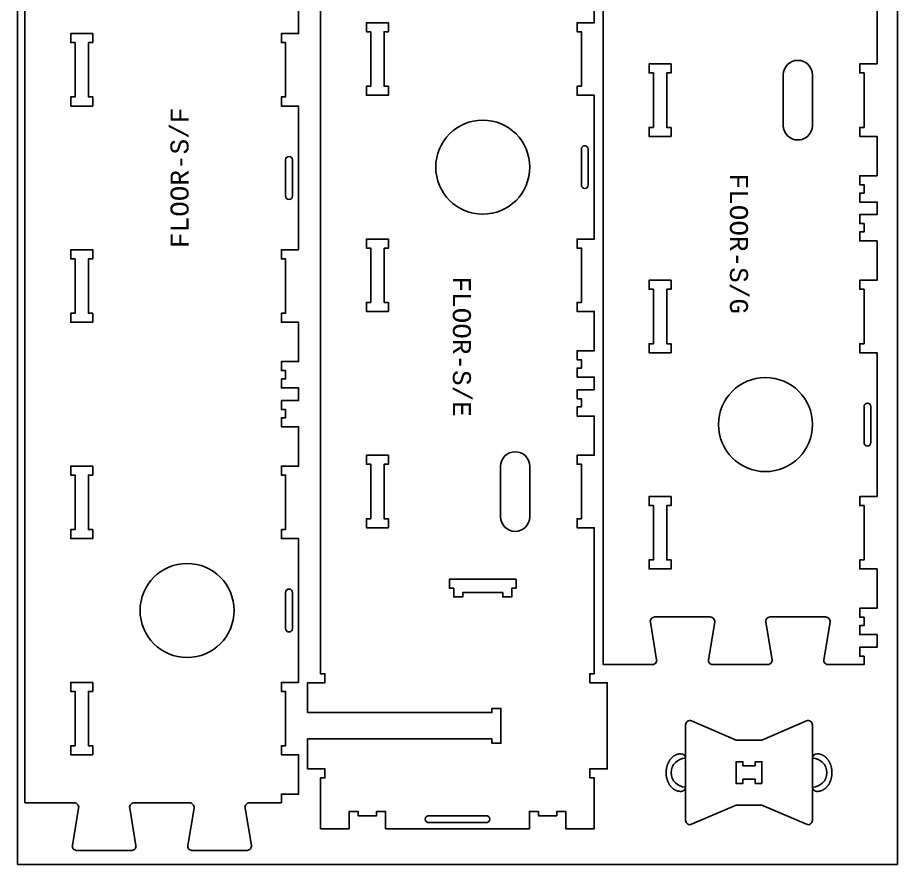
# Model space of a CAD drawing. Extents: x -30 to 12678, y 0 to 23683.
# Drawn here: x 3643 to 4863, y 1291 to 2466 of the extents above; entities that cross this region are included whole.
import ezdxf

# ---------------------------------------------------------------- set-up
doc = ezdxf.new("R2010")
doc.units = 0
for name, color, linetype in [('0_SHEET_SPRUCEPLY_2440X122', 1, 'CONTINUOUS'), ('1_ANYTOOL_1MMDEEP_LABELS_S', 2, 'CONTINUOUS'), ('3_ANYTOOL_CUTTHROUGH_INSID', 4, 'CONTINUOUS'), ('4_ANYTOOL_CUTTHROUGH_OUTSI', 5, 'CONTINUOUS'), ('5_ANYTOOL_HALF_MILL_9MM_IN', 3, 'CONTINUOUS')]:
    doc.layers.add(name, color=color, linetype=linetype)
doc.styles.add('MONOTXT_REGULAR', font='')
doc.styles.get('MONOTXT_REGULAR').set_extended_font_data('Monotxt')

msp = doc.modelspace()

# ---------------------------------------------------------------- linework, layer by layer
at = {"layer": '0_SHEET_SPRUCEPLY_2440X122'}
msp.add_lwpolyline([(3643, 1290.9), (4863, 1290.9), (4863, 3730.9), (3643, 3730.9)], close=True, dxfattribs=at)
at = {"layer": '3_ANYTOOL_CUTTHROUGH_INSID'}
for points in [[(4127, 2357.9), (4157.2, 2357.9), (4157.2, 2370.4), (4151.2, 2370.4), (4151.2, 2445.9), (4157.2, 2445.9), (4157.2, 2458.4), (4126.7, 2458.4), (4126.7, 2445.9), (4132.7, 2445.9), (4132.7, 2370.4), (4126.7, 2370.4), (4126.7, 2357.9)], [(3717, 2342.9), (3747.2, 2342.9), (3747.2, 2355.4), (3741.2, 2355.4), (3741.2, 2430.9), (3747.2, 2430.9), (3747.2, 2443.4), (3716.7, 2443.4), (3716.7, 2430.9), (3722.7, 2430.9), (3722.7, 2355.4), (3716.7, 2355.4), (3716.7, 2342.9)], [(4549.2, 2313.2), (4549.2, 2300.7), (4518.7, 2300.7), (4518.7, 2313.2), (4524.7, 2313.2), (4524.7, 2388.7), (4518.7, 2388.7), (4518.7, 2401.2), (4549.2, 2401.2), (4549.2, 2388.7), (4543.2, 2388.7), (4543.2, 2313.2)], [(4151.2, 2145.9), (4157.2, 2145.9), (4157.2, 2158.4), (4126.7, 2158.4), (4126.7, 2145.9), (4132.7, 2145.9), (4132.7, 2070.4), (4126.7, 2070.4), (4126.7, 2057.9), (4157.2, 2057.9), (4157.2, 2070.4), (4151.2, 2070.4)], [(3747, 2143.4), (3716.7, 2143.4), (3716.7, 2130.9), (3722.7, 2130.9), (3722.7, 2055.4), (3716.7, 2055.4), (3716.7, 2042.9), (3747.2, 2042.9), (3747.2, 2055.4), (3741.2, 2055.4), (3741.2, 2130.9), (3747.2, 2130.9), (3747.2, 2143.4)], [(4543.2, 2013.2), (4549.2, 2013.2), (4549.2, 2000.7), (4518.7, 2000.7), (4518.7, 2013.2), (4524.7, 2013.2), (4524.7, 2088.7), (4518.7, 2088.7), (4518.7, 2101.2), (4549.2, 2101.2), (4549.2, 2088.7), (4543.2, 2088.7)], [(4157.2, 1845.9), (4157.2, 1858.4), (4126.7, 1858.4), (4126.7, 1845.9), (4132.7, 1845.9), (4132.7, 1770.4), (4126.7, 1770.4), (4126.7, 1757.9), (4157.2, 1757.9), (4157.2, 1770.4), (4151.2, 1770.4), (4151.2, 1845.9)], [(3747.2, 1743.1), (3747.2, 1755.4), (3741.2, 1755.4), (3741.2, 1830.9), (3747.2, 1830.9), (3747.2, 1843.4), (3716.7, 1843.4), (3716.7, 1830.9), (3722.7, 1830.9), (3722.7, 1755.4), (3716.7, 1755.4), (3716.7, 1742.9), (3747.2, 1742.9)], [(4519, 1801.2), (4549.2, 1801.2), (4549.2, 1788.7), (4543.2, 1788.7), (4543.2, 1713.2), (4549.2, 1713.2), (4549.2, 1700.7), (4518.7, 1700.7), (4518.7, 1713.2), (4524.7, 1713.2), (4524.7, 1788.7), (4518.7, 1788.7), (4518.7, 1801.2)], [(4334.2, 1673.9), (4334.2, 1686.4), (4241.7, 1686.4), (4241.7, 1673.9), (4247.7, 1673.9), (4247.7, 1661.9), (4260.2, 1661.9), (4260.2, 1667.9), (4315.7, 1667.9), (4315.7, 1661.9), (4328.2, 1661.9), (4328.2, 1673.9)], [(3747.2, 1443.1), (3747.2, 1455.4), (3741.2, 1455.4), (3741.2, 1530.9), (3747.2, 1530.9), (3747.2, 1543.4), (3716.7, 1543.4), (3716.7, 1530.9), (3722.7, 1530.9), (3722.7, 1455.4), (3716.7, 1455.4), (3716.7, 1442.9), (3747.2, 1442.9)], [(4665.8, 1427.5), (4648.7, 1427.5), (4648.7, 1433.2), (4639.2, 1433.2), (4639.2, 1403.2), (4648.7, 1403.2), (4648.7, 1409), (4665.8, 1409), (4665.8, 1403.3), (4675.2, 1403.3), (4675.2, 1433.3), (4665.8, 1433.3)]]:
    msp.add_lwpolyline(points, close=True, dxfattribs=at)
for points in [[(4704.7, 2386, -1), (4745.2, 2386), (4745.2, 2316, -1), (4704.7, 2316)], [(4434.2, 2283.1), (4434.2, 2233.1, -1), (4424.7, 2233.1), (4424.7, 2283.1, -1)], [(4024.2, 2218.1), (4024.2, 2268.1, 1), (4014.7, 2268.1), (4014.7, 2218.1, 1)], [(4826.2, 1876), (4826.2, 1926, 1), (4816.7, 1926), (4816.7, 1876, 1)], [(4312.7, 1773.1, 1), (4353.2, 1773.1), (4353.2, 1843.1, 1), (4312.7, 1843.1)], [(4024.2, 1618.1), (4024.2, 1668.1, 1), (4014.7, 1668.1), (4014.7, 1618.1, 1)], [(4213, 1348.9), (4293, 1348.9, 0.414214), (4297.7, 1353.6), (4297.7, 1353.7), (4297.7, 1353.8), (4297.7, 1353.9), (4297.7, 1354.1), (4297.7, 1354.2), (4297.7, 1354.3), (4297.7, 1354.4), (4297.7, 1354.5), (4297.6, 1354.6), (4297.6, 1354.7), (4297.6, 1354.8), (4297.5, 1354.9), (4297.5, 1355), (4297.5, 1355.2), (4297.4, 1355.3), (4297.4, 1355.4), (4297.4, 1355.5), (4297.3, 1355.6), (4297.3, 1355.7), (4297.2, 1355.8), (4297.1, 1355.9), (4297.1, 1356), (4297, 1356.1), (4297, 1356.2), (4296.9, 1356.3), (4296.8, 1356.4), (4296.7, 1356.5), (4296.7, 1356.6), (4296.6, 1356.7), (4296.5, 1356.8), (4296.4, 1356.9), (4296.3, 1357), (4296.3, 1357.1), (4296.2, 1357.2), (4296.1, 1357.2), (4296, 1357.3), (4295.9, 1357.4), (4295.8, 1357.5), (4295.7, 1357.5), (4295.6, 1357.6), (4295.5, 1357.7), (4295.4, 1357.7), (4295.3, 1357.8), (4295.2, 1357.8), (4295.1, 1357.9), (4294.9, 1357.9), (4294.8, 1358), (4294.7, 1358), (4294.6, 1358.1), (4294.5, 1358.1), (4294.4, 1358.2), (4294.3, 1358.2), (4294.2, 1358.2), (4294.1, 1358.2), (4294, 1358.3), (4293.8, 1358.3), (4293.7, 1358.3), (4293.6, 1358.3), (4293.5, 1358.3), (4293.4, 1358.4), (4293.3, 1358.4), (4293.2, 1358.4), (4293.1, 1358.4), (4293, 1358.4), (4213, 1358.4), (4212.9, 1358.4), (4212.8, 1358.4), (4212.7, 1358.4), (4212.6, 1358.4), (4212.4, 1358.3), (4212.3, 1358.3), (4212.2, 1358.3), (4212.1, 1358.3), (4212, 1358.3), (4211.9, 1358.3), (4211.8, 1358.2), (4211.7, 1358.2), (4211.6, 1358.2), (4211.5, 1358.1), (4211.3, 1358.1), (4211.2, 1358), (4211.1, 1358), (4211, 1358), (4210.9, 1357.9), (4210.8, 1357.8), (4210.7, 1357.8), (4210.6, 1357.7), (4210.5, 1357.7), (4210.4, 1357.6), (4210.3, 1357.5), (4210.2, 1357.5), (4210.1, 1357.4), (4210, 1357.3), (4209.9, 1357.2), (4209.8, 1357.2), (4209.7, 1357.1), (4209.6, 1357), (4209.5, 1356.9), (4209.5, 1356.8), (4209.4, 1356.7), (4209.3, 1356.6), (4209.2, 1356.5), (4209.1, 1356.4), (4209.1, 1356.3), (4209, 1356.2), (4208.9, 1356.1), (4208.9, 1356), (4208.8, 1355.9), (4208.8, 1355.8), (4208.7, 1355.7), (4208.7, 1355.6), (4208.6, 1355.5), (4208.6, 1355.4), (4208.5, 1355.3), (4208.5, 1355.2), (4208.4, 1355), (4208.4, 1354.9), (4208.4, 1354.8), (4208.4, 1354.7), (4208.3, 1354.6), (4208.3, 1354.5), (4208.3, 1354.4), (4208.3, 1354.3), (4208.3, 1354.2), (4208.3, 1354.1), (4208.2, 1353.9), (4208.2, 1353.8), (4208.2, 1353.7), (4208.2, 1353.6, 0.414214)]]:
    msp.add_lwpolyline(points, format="xyb", close=True, dxfattribs=at)
for centre in [(4288, 2258.1), (3878, 1643.1)]:
    msp.add_circle(centre, 65.2, dxfattribs=at)
at = {"layer": '3_ANYTOOL_CUTTHROUGH_INSID', "extrusion": (0, 0, -1)}
msp.add_circle((-4680, 1901), 65.2, dxfattribs=at)
at = {"layer": '4_ANYTOOL_CUTTHROUGH_OUTSI'}
for points in [[(4032.7, 2497.9), (4032.7, 2443.4), (4008.7, 2443.4), (4008.7, 2430.9), (4014.7, 2430.9), (4014.7, 2355.4), (4008.7, 2355.4), (4008.7, 2342.9), (4032.7, 2342.9), (4032.7, 2143.4), (4008.7, 2143.4), (4008.7, 2130.9), (4014.7, 2130.9), (4014.7, 2055.4), (4008.7, 2055.4), (4008.7, 2042.9), (4032.7, 2042.9), (4032.7, 1988.4), (4008.7, 1988.4), (4008.7, 1975.9), (4014.7, 1975.9), (4014.7, 1964.4), (4008.7, 1964.4), (4008.7, 1951.9), (4032.7, 1951.9), (4032.7, 1934.4), (4008.7, 1934.4), (4008.7, 1921.9), (4014.7, 1921.9), (4014.7, 1910.4), (4008.7, 1910.4), (4008.7, 1897.9), (4032.7, 1897.9), (4032.7, 1843.4), (4008.7, 1843.4), (4008.7, 1830.9), (4014.7, 1830.9), (4014.7, 1755.4), (4008.7, 1755.4), (4008.7, 1742.9), (4032.7, 1742.9), (4032.7, 1543.4), (4008.7, 1543.4), (4008.7, 1530.9), (4014.7, 1530.9), (4014.7, 1455.4), (4008.7, 1455.4), (4008.7, 1442.9), (4032.7, 1442.9), (4032.7, 1388.4), (4008.7, 1388.4), (4008.7, 1376.4), (3964.6, 1376.4), (3964.6, 1376.4, 0.463455), (3958.4, 1369.1), (3967.1, 1317.1, -0.463455), (3961.4, 1310.4), (3884.6, 1310.4, -0.463455), (3878.9, 1317.1), (3887.6, 1369.1, 0.463455), (3881.4, 1376.4), (3804.6, 1376.4, 0.463455), (3798.4, 1369.1), (3807.1, 1317.1, -0.463455), (3801.4, 1310.4), (3724.6, 1310.4, -0.463455), (3718.9, 1317.1), (3727.6, 1369.1, 0.463455), (3721.4, 1376.4), (3653.2, 1376.4), (3653.2, 3109.9)], [(4834.7, 2603.7), (4834.7, 2401.2), (4810.7, 2401.2), (4810.7, 2388.7), (4816.7, 2388.7), (4816.7, 2313.2), (4810.7, 2313.2), (4810.7, 2300.7), (4834.7, 2300.7), (4834.7, 2246.2), (4810.7, 2246.2), (4810.7, 2233.7), (4816.7, 2233.7), (4816.7, 2222.2), (4810.7, 2222.2), (4810.7, 2209.7), (4834.7, 2209.7), (4834.7, 2192.2), (4810.7, 2192.2), (4810.7, 2179.7), (4816.7, 2179.7), (4816.7, 2168.2), (4810.7, 2168.2), (4810.7, 2155.7), (4834.7, 2155.7), (4834.7, 2101.2), (4810.7, 2101.2), (4810.7, 2088.7), (4816.7, 2088.7), (4816.7, 2013.2), (4810.7, 2013.2), (4810.7, 2000.7), (4834.7, 2000.7), (4834.7, 1801.2), (4810.7, 1801.2), (4810.7, 1788.7), (4816.7, 1788.7), (4816.7, 1713.2), (4810.7, 1713.2), (4810.7, 1700.7), (4834.7, 1700.7), (4834.7, 1646.2), (4810.7, 1646.2), (4810.7, 1633.7), (4816.7, 1633.7), (4816.7, 1622.2), (4810.7, 1622.2), (4810.7, 1609.7), (4834.7, 1609.7), (4834.7, 1592.2), (4810.7, 1592.2), (4810.7, 1579.7), (4816.7, 1579.7), (4816.7, 1568.2), (4766.6, 1568.2), (4766.6, 1568.2, -0.463455), (4760.9, 1574.9), (4769.6, 1626.9, 0.463455), (4763.4, 1634.2), (4686.6, 1634.2, 0.463455), (4680.4, 1626.9), (4689.1, 1574.9, -0.463455), (4683.4, 1568.2), (4606.6, 1568.2, -0.463455), (4600.9, 1574.9), (4609.6, 1626.9, 0.463455), (4603.4, 1634.2), (4526.6, 1634.2, 0.463455), (4520.4, 1626.9), (4529.1, 1574.9, -0.463455), (4523.4, 1568.2), (4455.2, 1568.2), (4455.2, 2603.7)]]:
    msp.add_lwpolyline(points, format="xyb", dxfattribs=at)
msp.add_lwpolyline([(4063.2, 2590.9), (4063.2, 1555.4), (4069.2, 1555.4), (4069.2, 1542.9), (4045.2, 1542.9), (4045.2, 1501.4), (4300.7, 1501.4), (4300.7, 1507.4), (4313.2, 1507.4), (4313.2, 1458.9), (4300.7, 1458.9), (4300.7, 1464.9), (4045.2, 1464.9), (4045.2, 1423.4), (4069.2, 1423.4), (4069.2, 1410.9), (4063.2, 1410.9), (4063.2, 1340.4), (4102.7, 1340.4), (4102.7, 1364.4), (4115.2, 1364.4), (4115.2, 1358.4), (4140.7, 1358.4), (4140.7, 1364.4), (4153.2, 1364.4), (4153.2, 1340.4), (4352.7, 1340.4), (4352.7, 1364.4), (4365.2, 1364.4), (4365.2, 1358.4), (4390.7, 1358.4), (4390.7, 1364.4), (4403.2, 1364.4), (4403.2, 1340.4), (4442.7, 1340.4), (4442.7, 1410.9), (4436.7, 1410.9), (4436.7, 1423.4), (4460.7, 1423.4), (4460.7, 1542.9), (4436.7, 1542.9), (4436.7, 1555.4), (4442.7, 1555.4), (4442.7, 1757.9), (4418.7, 1757.9), (4418.7, 1770.4), (4424.7, 1770.4), (4424.7, 1845.9), (4418.7, 1845.9), (4418.7, 1858.4), (4442.7, 1858.4), (4442.7, 1912.9), (4418.7, 1912.9), (4418.7, 1925.4), (4424.7, 1925.4), (4424.7, 1936.9), (4418.7, 1936.9), (4418.7, 1949.4), (4442.7, 1949.4), (4442.7, 1966.9), (4418.7, 1966.9), (4418.7, 1979.4), (4424.7, 1979.4), (4424.7, 1990.9), (4418.7, 1990.9), (4418.7, 2003.4), (4442.7, 2003.4), (4442.7, 2057.9), (4418.7, 2057.9), (4418.7, 2070.4), (4424.7, 2070.4), (4424.7, 2145.9), (4418.7, 2145.9), (4418.7, 2158.4), (4442.7, 2158.4), (4442.7, 2357.9), (4418.7, 2357.9), (4418.7, 2370.4), (4424.7, 2370.4), (4424.7, 2445.9), (4418.7, 2445.9), (4418.7, 2458.4), (4442.7, 2458.4), (4442.7, 2512.9)], dxfattribs=at)
msp.add_lwpolyline([(4745.2, 1352, -0.539734), (4736.8, 1346.5), (4675.2, 1373.2), (4639.2, 1373.2), (4577.6, 1346.5, -0.539734), (4569.2, 1352), (4569.2, 1398.2, -1), (4569.2, 1438.2), (4569.2, 1484.4, -0.539734), (4577.6, 1489.9), (4639.2, 1463.2), (4675.2, 1463.2), (4736.8, 1489.9, -0.539734), (4745.2, 1484.4), (4745.2, 1438.2, -1), (4745.2, 1398.2)], format="xyb", close=True, dxfattribs=at)
at = {"layer": '5_ANYTOOL_HALF_MILL_9MM_IN'}
for points in [[(4562.2, 1392.2), (4561.8, 1392.2), (4561.4, 1392.2), (4560.9, 1392.3), (4560.4, 1392.3), (4560, 1392.4), (4559.5, 1392.5), (4559.1, 1392.5), (4558.6, 1392.7), (4558.1, 1392.8), (4557.7, 1392.9), (4557.2, 1393.1), (4556.7, 1393.2), (4556.3, 1393.4), (4555.8, 1393.6), (4555.4, 1393.8), (4554.9, 1394), (4554.4, 1394.3), (4554, 1394.6), (4553.5, 1394.8), (4553.1, 1395.1), (4552.6, 1395.4), (4552.2, 1395.8), (4551.7, 1396.1), (4551.3, 1396.5), (4550.9, 1396.8), (4550.5, 1397.2), (4550.1, 1397.6), (4549.7, 1398), (4549.3, 1398.5), (4548.9, 1398.9), (4548.5, 1399.4), (4548.1, 1399.8), (4547.8, 1400.3), (4547.4, 1400.8), (4547.1, 1401.3), (4546.7, 1401.8), (4546.4, 1402.4), (4546.1, 1402.9), (4545.8, 1403.4), (4545.5, 1404), (4545.2, 1404.6), (4545, 1405.1), (4544.7, 1405.7), (4544.5, 1406.3), (4544.3, 1406.9), (4544.1, 1407.5), (4543.9, 1408), (4543.7, 1408.6), (4543.5, 1409.2), (4543.3, 1409.9), (4543.2, 1410.5), (4543, 1411.1), (4542.9, 1411.7), (4542.8, 1412.3), (4542.7, 1412.9), (4542.6, 1413.5), (4542.5, 1414.1), (4542.5, 1414.7), (4542.4, 1415.3), (4542.3, 1415.9), (4542.3, 1416.5), (4542.3, 1417.1), (4542.3, 1418.2), (4542.3, 1419.4), (4542.3, 1420), (4542.3, 1420.6), (4542.4, 1421.1), (4542.5, 1421.7), (4542.5, 1422.3), (4542.6, 1422.9), (4542.7, 1423.6), (4542.8, 1424.2), (4542.9, 1424.8), (4543, 1425.4), (4543.2, 1426), (4543.3, 1426.6), (4543.5, 1427.2), (4543.7, 1427.8), (4543.9, 1428.4), (4544.1, 1429), (4544.3, 1429.6), (4544.5, 1430.2), (4544.7, 1430.7), (4545, 1431.3), (4545.3, 1431.9), (4545.5, 1432.4), (4545.8, 1433), (4546.1, 1433.5), (4546.4, 1434.1), (4546.7, 1434.6), (4547.1, 1435.1), (4547.4, 1435.6), (4547.8, 1436.1), (4548.1, 1436.6), (4548.5, 1437.1), (4548.9, 1437.5), (4549.3, 1438), (4549.7, 1438.4), (4550.1, 1438.8), (4550.5, 1439.2), (4550.9, 1439.6), (4551.3, 1440), (4551.8, 1440.3), (4552.2, 1440.7), (4552.6, 1441), (4553.1, 1441.3), (4553.5, 1441.6), (4554, 1441.9), (4554.5, 1442.1), (4554.9, 1442.4), (4555.4, 1442.6), (4555.8, 1442.8), (4556.3, 1443), (4556.8, 1443.2), (4557.2, 1443.4), (4557.7, 1443.5), (4558.2, 1443.7), (4558.6, 1443.8), (4559.1, 1443.9), (4559.6, 1444), (4560, 1444.1), (4560.5, 1444.1), (4560.9, 1444.2), (4561.4, 1444.2), (4561.8, 1444.2), (4562.3, 1444.2), (4563.2, 1444.2, -0.413668), (4569.2, 1438.2), (4569.2, 1398.2, -0.41476), (4563.2, 1392.2)], [(4752.2, 1392.2), (4752.7, 1392.2), (4753.1, 1392.2), (4753.6, 1392.3), (4754, 1392.3), (4754.5, 1392.4), (4754.9, 1392.5), (4755.4, 1392.5), (4755.9, 1392.7), (4756.3, 1392.8), (4756.8, 1392.9), (4757.2, 1393.1), (4757.7, 1393.2), (4758.2, 1393.4), (4758.6, 1393.6), (4759.1, 1393.8), (4759.6, 1394), (4760, 1394.3), (4760.5, 1394.6), (4760.9, 1394.8), (4761.4, 1395.1), (4761.8, 1395.4), (4762.3, 1395.8), (4762.7, 1396.1), (4763.1, 1396.5), (4763.6, 1396.8), (4764, 1397.2), (4764.4, 1397.6), (4764.8, 1398), (4765.2, 1398.5), (4765.6, 1398.9), (4766, 1399.4), (4766.3, 1399.8), (4766.7, 1400.3), (4767.1, 1400.8), (4767.4, 1401.3), (4767.7, 1401.8), (4768, 1402.4), (4768.4, 1402.9), (4768.7, 1403.4), (4768.9, 1404), (4769.2, 1404.6), (4769.5, 1405.1), (4769.7, 1405.7), (4770, 1406.3), (4770.2, 1406.9), (4770.4, 1407.5), (4770.6, 1408), (4770.8, 1408.6), (4771, 1409.2), (4771.1, 1409.9), (4771.3, 1410.5), (4771.4, 1411.1), (4771.5, 1411.7), (4771.7, 1412.3), (4771.8, 1412.9), (4771.9, 1413.5), (4771.9, 1414.1), (4772, 1414.7), (4772.1, 1415.3), (4772.1, 1415.9), (4772.1, 1416.5), (4772.2, 1417.1), (4772.2, 1418.2), (4772.2, 1419.4), (4772.1, 1420), (4772.1, 1420.6), (4772.1, 1421.1), (4772, 1421.7), (4771.9, 1422.3), (4771.9, 1422.9), (4771.8, 1423.6), (4771.7, 1424.2), (4771.5, 1424.8), (4771.4, 1425.4), (4771.3, 1426), (4771.1, 1426.6), (4771, 1427.2), (4770.8, 1427.8), (4770.6, 1428.4), (4770.4, 1429), (4770.2, 1429.6), (4770, 1430.2), (4769.7, 1430.7), (4769.5, 1431.3), (4769.2, 1431.9), (4768.9, 1432.4), (4768.6, 1433), (4768.3, 1433.5), (4768, 1434.1), (4767.7, 1434.6), (4767.4, 1435.1), (4767, 1435.6), (4766.7, 1436.1), (4766.3, 1436.6), (4766, 1437.1), (4765.6, 1437.5), (4765.2, 1438), (4764.8, 1438.4), (4764.4, 1438.8), (4764, 1439.2), (4763.6, 1439.6), (4763.1, 1440), (4762.7, 1440.3), (4762.3, 1440.7), (4761.8, 1441), (4761.4, 1441.3), (4760.9, 1441.6), (4760.5, 1441.9), (4760, 1442.1), (4759.5, 1442.4), (4759.1, 1442.6), (4758.6, 1442.8), (4758.1, 1443), (4757.7, 1443.2), (4757.2, 1443.4), (4756.7, 1443.5), (4756.3, 1443.7), (4755.8, 1443.8), (4755.3, 1443.9), (4754.9, 1444), (4754.4, 1444.1), (4754, 1444.1), (4753.5, 1444.2), (4753.1, 1444.2), (4752.6, 1444.2), (4752.2, 1444.2), (4751.2, 1444.2, 0.413668), (4745.2, 1438.2), (4745.2, 1398.2, 0.41476), (4751.2, 1392.2)]]:
    msp.add_lwpolyline(points, format="xyb", close=True, dxfattribs=at)

# ---------------------------------------------------------------- texts
at = {"layer": '1_ANYTOOL_1MMDEEP_LABELS_S', "char_height": 25, "attachment_point": 5, "style": 'MONOTXT_REGULAR'}
for s, insert, width, rotation in [('FLOOR-S/F', (3867.7, 2243.3), 486.216, 90), ('FLOOR-S/G', (4643.1, 2151.8), 486.757, 270), ('FLOOR-S/E', (4258.9, 2009.1), 486.216, 270)]:
    msp.add_mtext(s, dxfattribs=dict(at, insert=insert, width=width, rotation=rotation))

doc.saveas('drawing.dxf')
